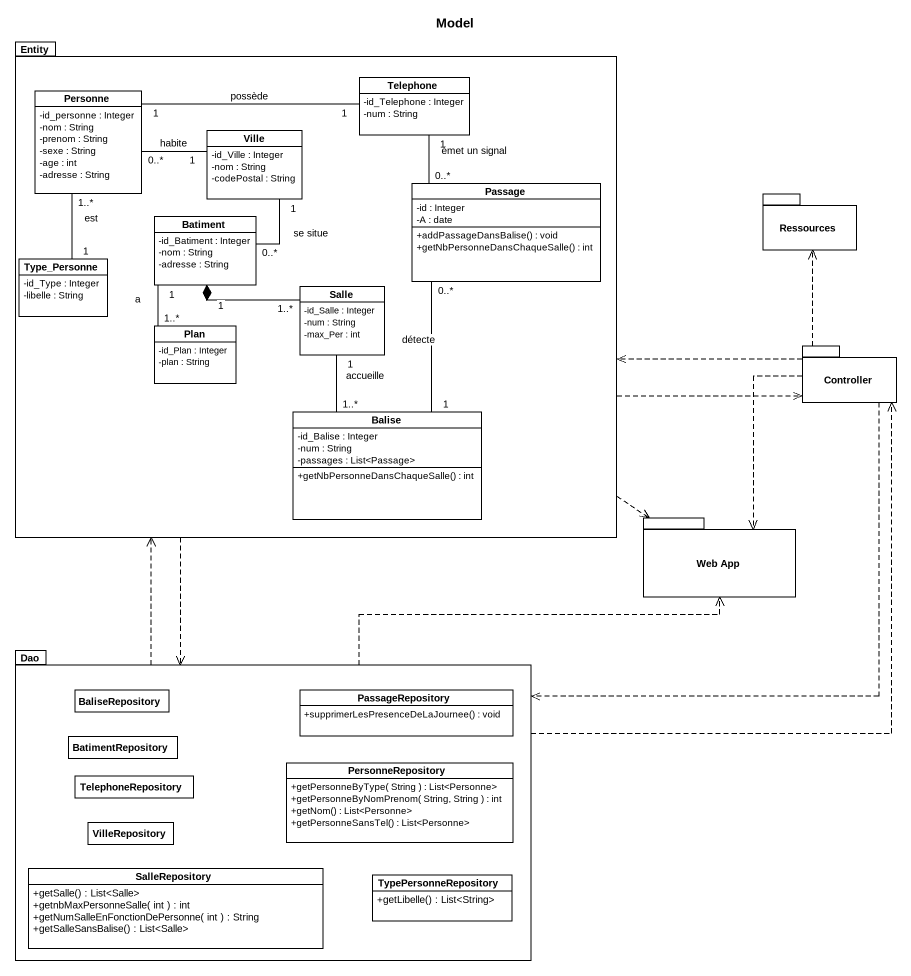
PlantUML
@startuml
title Model
hide circle
hide empty members
skinparam classAttributeIconSize 0
package "Entity" as Entity_ {
  class Telephone {
    -id_Telephone : Integer
    -num : String
  }
  class Personne {
    -id_personne : Integer
    -nom : String
    -prenom : String
    -sexe : String
    -age : int
    -adresse : String
  }
  class Ville {
    -id_Ville : Integer
    -nom : String
    -codePostal : String
  }
  class Passage {
    -id : Integer
    -A : date
    +addPassageDansBalise() : void
    +getNbPersonneDansChaqueSalle() : int
  }
  class Batiment {
    -id_Batiment : Integer
    -nom : String
    -adresse : String
  }
  class Type_Personne {
    -id_Type : Integer
    -libelle : String
  }
  class Salle {
    -id_Salle : Integer
    -num : String
    -max_Per : int
  }
  class Plan {
    -id_Plan : Integer
    -plan : String
  }
  class Balise {
    -id_Balise : Integer
    -num : String
    -passages : List<Passage>
    +getNbPersonneDansChaqueSalle() : int
  }
}
package Ressources {
}
package Controller {
}
package "Web App" as Web_App {
}
package Dao {
  class BaliseRepository
  class PassageRepository {
    +supprimerLesPresenceDeLaJournee() : void
  }
  class BatimentRepository
  class TelephoneRepository
  class PersonneRepository {
    +getPersonneByType( String ) : List<Personne>
    +getPersonneByNomPrenom( String, String ) : int
    +getNom() : List<Personne>
    +getPersonneSansTel() : List<Personne>
  }
  class VilleRepository
  class SalleRepository {
    +getSalle() : List<Salle>
    +getnbMaxPersonneSalle( int ) : int
    +getNumSalleEnFonctionDePersonne( int ) : String
    +getSalleSansBalise() : List<Salle>
  }
  class TypePersonneRepository {
    +getLibelle() : List<String>
  }
}
Entity_ .right.> Controller
Entity_ ..> Web_App
Entity_ ..> Dao
Telephone "1" -- "0..*" Passage : émet un signal
Personne "1" -right- "1" Telephone : possède
Personne "0..*" -right- "1" Ville : habite
Personne "1..*" -- "1" Type_Personne : est
Batiment "0..*" -up- "1" Ville : se situe
Batiment "1" *-right- "1..*" Salle
Batiment "1" -- "1..*" Plan : a
Salle "1" -- "1..*" Balise : accueille
Controller .left.> Entity_
Controller .up.> Ressources
Controller ..> Web_App
Controller ..> Dao
Balise "1" -up- "0..*" Passage : détecte
Dao .up.> Entity_
Dao .up.> Controller
Dao .right.> Web_App
@enduml
